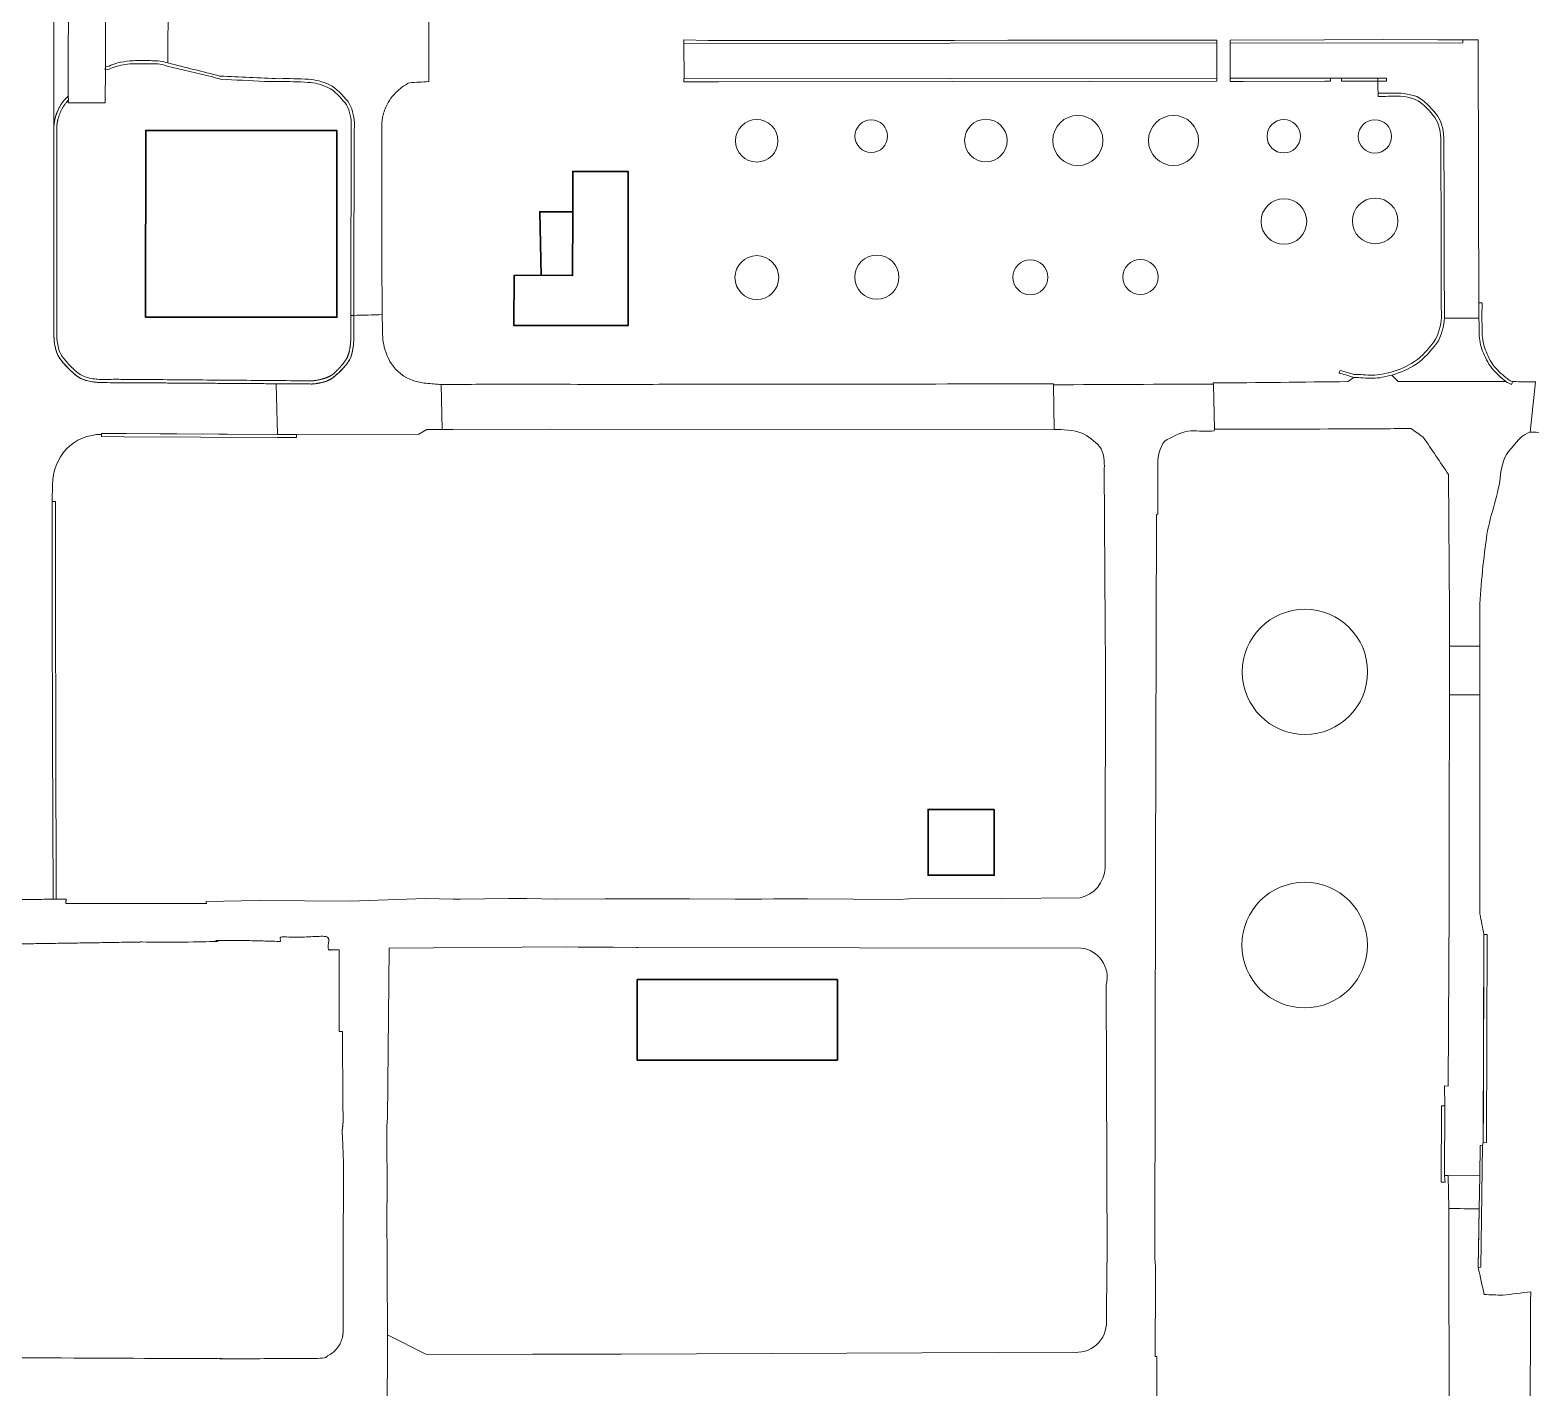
# Model space of a CAD drawing. Header units: millimetres. Extents: x 0 to 840, y 0 to 594.
# Drawn here: x 759.64 to 771.5, y 139.82 to 150.55 of the extents above; entities that cross this region are included whole.
import ezdxf

# ---------------------------------------------------------------- set-up
doc = ezdxf.new("R2010")
doc.units = ezdxf.units.MM
doc.layers.add('AC-0000-BESTAAND-co-06', color=1, linetype='Continuous')

msp = doc.modelspace()

# ---------------------------------------------------------------- linework, layer by layer
at = {"layer": 'AC-0000-BESTAAND-co-06', "linetype": 'Continuous', "lineweight": 13, "transparency": 33554687}
for p, q in [((760.734, 150.966), (760.731, 150.287)), ((769.127, 150.166), (769.127, 150.443)), ((761.597, 147.353), (761.588, 147.752)), ((762.892, 147.747), (762.9, 147.391)), ((767.731, 147.745), (767.737, 147.391)), ((768.994, 147.751), (769.002, 147.393)), ((760.207, 147.353), (760.207, 147.36)), ((760.207, 147.353), (760.207, 147.353)), ((759.818, 146.823), (759.82, 146.958)), ((759.818, 146.599), (759.818, 146.823)), ((759.818, 145.989), (759.818, 146.599)), ((759.82, 144.956), (759.818, 145.989)), ((770.86, 145.68), (771.099, 145.68)), ((770.859, 145.296), (771.099, 145.296)), ((759.825, 143.681), (759.82, 144.956)), ((770.851, 141.498), (770.854, 141.238)), ((771.099, 141.497), (771.095, 141.235))]:
    msp.add_line(p, q, dxfattribs=at)
at = {"layer": 'AC-0000-BESTAAND-co-06', "linetype": 'Continuous', "lineweight": 13, "transparency": 33554687, "flags": 128}
for points in [[(759.947, 151.005), (760.238, 151.006), (760.239, 150.716), (760.237, 150.255), (760.235, 149.972), (759.944, 149.971), (759.945, 149.994), (759.944, 150.026), (759.947, 151.005)], [(762.794, 150.138), (762.793, 150.668), (762.719, 150.668), (762.087, 150.67)], [(769.021, 150.468), (769.022, 150.445), (764.81, 150.441), (764.81, 150.469), (765.001, 150.464), (765.078, 150.464), (766.948, 150.465), (767.37, 150.466), (769.021, 150.468)], [(769.022, 150.166), (769.022, 150.445), (764.81, 150.441), (764.811, 150.161), (769.022, 150.166)], [(769.128, 150.468), (769.127, 150.443), (770.967, 150.447), (770.967, 150.47), (770.855, 150.47), (770.768, 150.47), (770.335, 150.472), (769.873, 150.469), (769.128, 150.468)], [(771.093, 148.271), (771.088, 150.47), (770.967, 150.47), (770.967, 150.447), (769.127, 150.443)], [(769.022, 150.142), (769.022, 150.166), (764.81, 150.161), (764.81, 150.138), (765.021, 150.137), (765.082, 150.137), (766.936, 150.14), (767.015, 150.139), (769.022, 150.142)], [(769.92, 150.167), (769.127, 150.166), (769.128, 150.141), (769.171, 150.141), (769.23, 150.141), (769.876, 150.143), (769.921, 150.143), (769.92, 150.167)], [(762.426, 148.299), (762.425, 148.325), (762.422, 148.723), (762.423, 148.755), (762.422, 148.949), (762.422, 149.788)], [(770.405, 147.822), (770.455, 147.77), (771.305, 147.771)], [(762.983, 147.392), (762.928, 147.391), (762.779, 147.391), (762.715, 147.354), (761.747, 147.353), (761.597, 147.353), (760.207, 147.36)], [(762.983, 147.392), (763.753, 147.393), (767.737, 147.391)], [(768.544, 146.721), (768.555, 146.723), (768.554, 147.154)], [(770.85, 142.205), (770.857, 143.617), (770.86, 145.942), (770.853, 147.036)], [(768.412, 138.387), (768.533, 138.388), (768.538, 139.16), (768.536, 139.243), (768.539, 139.461), (768.548, 139.463), (768.546, 140.068), (768.534, 140.068), (768.536, 140.671), (768.536, 140.781), (768.532, 140.843), (768.536, 143.886), (768.544, 146.721)], [(762.48, 143.294), (763.879, 143.304), (763.973, 143.302), (764.254, 143.302), (764.434, 143.301), (764.446, 143.301), (767.95, 143.295)], [(771.157, 143.402), (771.132, 143.402), (771.127, 141.757), (771.152, 141.759), (771.157, 143.402)], [(762.48, 143.294), (762.466, 141.953), (762.462, 141.885), (762.464, 141.306), (762.462, 141.25), (762.467, 140.24)], [(770.85, 142.205), (770.822, 142.208), (770.823, 142.049), (770.822, 141.499), (770.851, 141.498), (771.099, 141.497)], [(770.795, 141.446), (770.798, 142.05), (770.823, 142.049), (770.822, 141.499), (770.825, 141.445), (770.795, 141.446)], [(771.127, 141.757), (771.122, 141.738), (771.104, 141.735), (771.099, 141.497)], [(771.107, 140.775), (771.122, 141.738), (771.104, 141.735), (771.099, 141.497), (771.095, 141.235), (771.087, 140.772), (771.107, 140.775)], [(767.877, 140.104), (764.316, 140.088), (764.034, 140.087), (763.616, 140.086), (763.558, 140.085), (762.771, 140.087), (762.467, 140.24), (762.465, 139.549), (762.765, 139.703), (762.859, 139.704), (763.102, 139.707), (763.556, 139.71), (763.613, 139.711), (764.043, 139.71), (764.166, 139.707), (764.608, 139.715), (764.726, 139.715), (765.784, 139.718), (766.263, 139.719), (767.435, 139.721), (767.545, 139.722), (767.863, 139.72)]]:
    msp.add_lwpolyline(points, dxfattribs=at)
for points in [[(770.362, 150.167), (770.006, 150.166), (770.006, 150.142), (770.362, 150.142)], [(761.747, 147.329), (761.597, 147.329), (760.387, 147.334), (760.207, 147.336), (760.207, 147.353), (760.207, 147.36), (760.403, 147.359), (761.597, 147.353), (761.747, 147.353)], [(759.842, 145.98), (759.842, 146.823), (759.838, 146.823), (759.818, 146.823), (759.818, 146.599), (759.818, 145.989), (759.82, 144.956), (759.825, 143.681), (759.849, 143.681), (759.845, 144.953)]]:
    msp.add_lwpolyline(points, close=True, dxfattribs=at)
at = {"layer": 'AC-0000-BESTAAND-co-06', "linetype": 'Continuous', "lineweight": 30, "transparency": 33554687, "flags": 128}
for points in [[(760.555, 148.28), (760.556, 149.754), (762.067, 149.753), (762.067, 148.278), (760.555, 148.28)], [(763.468, 148.61), (763.93, 148.608), (763.931, 149.11), (763.931, 149.43), (764.369, 149.43), (764.369, 148.213), (763.466, 148.213), (763.468, 148.61)], [(763.93, 148.608), (763.931, 149.11), (763.67, 149.112), (763.681, 148.609)], [(766.023, 143.046), (766.023, 142.41), (764.885, 142.411), (764.821, 142.411), (764.44, 142.411), (764.441, 143.046), (766.023, 143.046)]]:
    msp.add_lwpolyline(points, dxfattribs=at)
at = {"layer": 'AC-0000-BESTAAND-co-06', "linetype": 'Continuous', "lineweight": 13, "transparency": 33554687, "flags": 128}
for points in [[(759.925, 143.647), (761.035, 143.648), (761.034, 143.662), (761.454, 143.67), (762.173, 143.666), (762.766, 143.686), (762.985, 143.681), (763.043, 143.682), (763.423, 143.687), (763.566, 143.687), (763.805, 143.682), (764.188, 143.684), (764.536, 143.683), (764.592, 143.683), (764.855, 143.683), (765.214, 143.682), (765.424, 143.682), (765.52, 143.684), (765.787, 143.684), (766.509, 143.68), (766.585, 143.684), (767.323, 143.686), (767.942, 143.692), (767.942, 143.692, 0.332838), (768.139, 143.928), (768.139, 143.928), (768.141, 145.528), (768.14, 145.843), (768.132, 147.086)], [(767.877, 140.104, 0.473714), (768.149, 140.348), (768.149, 140.348), (768.153, 140.781), (768.153, 140.781), (768.154, 140.841), (768.148, 143.009)]]:
    msp.add_lwpolyline(points, format="xyb", dxfattribs=at)
at = {"layer": 'AC-0000-BESTAAND-co-06', "linetype": 'Continuous', "lineweight": 30, "transparency": 33554687, "flags": 128}
msp.add_lwpolyline([(767.262, 144.391), (766.739, 144.391), (766.739, 143.871), (767.262, 143.871)], close=True, dxfattribs=at)
at = {"layer": 'AC-0000-BESTAAND-co-06', "linetype": 'Continuous', "lineweight": 13, "transparency": 33554687}
for centre, radius in [((765.385, 149.672), 0.168), ((766.29, 149.709), 0.129), ((767.196, 149.674), 0.168), ((767.923, 149.675), 0.198), ((768.679, 149.675), 0.198), ((769.55, 149.708), 0.132), ((770.271, 149.707), 0.132), ((769.552, 149.035), 0.18), ((770.273, 149.039), 0.18), ((765.386, 148.592), 0.173), ((766.334, 148.595), 0.174), ((767.548, 148.594), 0.138), ((768.418, 148.596), 0.139), ((769.718, 145.477), 0.495), ((769.716, 143.319), 0.496)]:
    msp.add_circle(centre, radius, dxfattribs=at)
at = {"layer": 'AC-0000-BESTAAND-co-06', "linetype": 'Continuous', "lineweight": 13, "transparency": 33554687, "extrusion": (0, 0, -1)}
for centre, radius, start, end in [((-760.205, 146.965), 0.388, 44.4611, 90.2268), ((-767.922, 143.064), 0.233, 96.9997, 193.6428)]:
    msp.add_arc(centre, radius, start, end, dxfattribs=at)
msp.add_ellipse((760.243, 146.954), major_axis=(0.424, 0), ratio=0.99758, start_param=3.151076, end_param=3.872257, dxfattribs=at)
at = {"layer": 'AC-0000-BESTAAND-co-06', "linetype": 'Continuous', "lineweight": 13, "transparency": 33554687}
for points, knots in [([(759.459, 165.759), (759.585, 165.759), (759.71, 165.76), (759.836, 165.76), (759.835, 164.871), (759.835, 163.981), (759.834, 163.091), (759.863, 163.091), (759.893, 163.091), (759.922, 163.091), (759.922, 162.777), (759.922, 162.463), (759.922, 162.149), (759.893, 162.149), (759.864, 162.149), (759.835, 162.149), (759.835, 160.803), (759.835, 159.458), (759.834, 158.112), (759.823, 158.112), (759.811, 158.112), (759.8, 158.112), (759.802, 157.788), (759.804, 157.463), (759.806, 157.139), (759.816, 157.139), (759.825, 157.139), (759.834, 157.139), (759.834, 155.938), (759.833, 154.736), (759.833, 153.535), (759.832, 152.744), (759.831, 151.953), (759.83, 151.162), (759.83, 150.706), (759.83, 150.249), (759.831, 149.792), (759.831, 149.238), (759.831, 148.684), (759.831, 148.13), (759.831, 148.086), (759.843, 148.002), (759.875, 147.956), (759.913, 147.903), (759.97, 147.845), (760.023, 147.807), (760.071, 147.773), (760.161, 147.762), (760.208, 147.762), (760.762, 147.759), (761.315, 147.755), (761.869, 147.751), (761.911, 147.753), (761.992, 147.766), (762.035, 147.8), (762.078, 147.834), (762.125, 147.881), (762.157, 147.925), (762.188, 147.969), (762.199, 148.049), (762.2, 148.091), (762.2, 148.159), (762.2, 148.226), (762.2, 148.293), (762.275, 148.295), (762.351, 148.297), (762.426, 148.299), (762.426, 148.24), (762.427, 148.179), (762.429, 148.12), (762.43, 148.094), (762.436, 148.068), (762.442, 148.043), (762.458, 147.979), (762.482, 147.921), (762.531, 147.869), (762.585, 147.812), (762.648, 147.777), (762.719, 147.765), (762.736, 147.761), (762.753, 147.759), (762.771, 147.757), (762.811, 147.753), (762.852, 147.749), (762.892, 147.747), (763.075, 147.748), (763.257, 147.749), (763.44, 147.75), (763.753, 147.749), (764.066, 147.748), (764.38, 147.747), (764.504, 147.748), (764.628, 147.749), (764.752, 147.749), (765.745, 147.75), (766.738, 147.751), (767.731, 147.752), (767.731, 147.75), (767.731, 147.748), (767.731, 147.745), (768.152, 147.747), (768.573, 147.749), (768.994, 147.751), (768.994, 147.754), (768.993, 147.756), (768.993, 147.759), (769.348, 147.762), (769.703, 147.766), (770.058, 147.77), (770.073, 147.781), (770.088, 147.792), (770.103, 147.803), (770.153, 147.804), (770.204, 147.795), (770.253, 147.796), (770.304, 147.797), (770.354, 147.808), (770.405, 147.822), (770.474, 147.841), (770.536, 147.869), (770.598, 147.909), (770.664, 147.952), (770.712, 148.015), (770.758, 148.072), (770.799, 148.123), (770.816, 148.219), (770.82, 148.271), (770.911, 148.271), (771.002, 148.271), (771.093, 148.271), (771.094, 148.23), (771.094, 148.189), (771.095, 148.147), (771.096, 148.106), (771.105, 148.052), (771.122, 148.011), (771.14, 147.965), (771.162, 147.918), (771.195, 147.876), (771.227, 147.834), (771.267, 147.804), (771.305, 147.771), (771.318, 147.76), (771.338, 147.752), (771.351, 147.748), (771.355, 147.755), (771.358, 147.763), (771.362, 147.77), (771.421, 147.769), (771.48, 147.769), (771.539, 147.768), (771.526, 147.636), (771.513, 147.503), (771.499, 147.371)], [0, 0, 0, 0, 0.006993, 0.006993, 0.006993, 0.013986, 0.013986, 0.013986, 0.020979, 0.020979, 0.020979, 0.027972, 0.027972, 0.027972, 0.034965, 0.034965, 0.034965, 0.041958, 0.041958, 0.041958, 0.048951, 0.048951, 0.048951, 0.055944, 0.055944, 0.055944, 0.062937, 0.062937, 0.062937, 0.06993, 0.06993, 0.06993, 0.076923, 0.076923, 0.076923, 0.083916, 0.083916, 0.083916, 0.090909, 0.090909, 0.090909, 0.119123, 0.119123, 0.119123, 0.151966, 0.151966, 0.151966, 0.181818, 0.181818, 0.181818, 0.272727, 0.272727, 0.272727, 0.302991, 0.302991, 0.302991, 0.33362, 0.33362, 0.33362, 0.363636, 0.363636, 0.363636, 0.409091, 0.409091, 0.409091, 0.454545, 0.454545, 0.454545, 0.473865, 0.473865, 0.473865, 0.482377, 0.482377, 0.482377, 0.503424, 0.503424, 0.503424, 0.526616, 0.526616, 0.526616, 0.532331, 0.532331, 0.532331, 0.545455, 0.545455, 0.545455, 0.555556, 0.555556, 0.555556, 0.565657, 0.565657, 0.565657, 0.575758, 0.575758, 0.575758, 0.585859, 0.585859, 0.585859, 0.59596, 0.59596, 0.59596, 0.606061, 0.606061, 0.606061, 0.616162, 0.616162, 0.616162, 0.626263, 0.626263, 0.626263, 0.636364, 0.636364, 0.636364, 0.650694, 0.650694, 0.650694, 0.665364, 0.665364, 0.665364, 0.685551, 0.685551, 0.685551, 0.707358, 0.707358, 0.707358, 0.727273, 0.727273, 0.727273, 0.772727, 0.772727, 0.772727, 0.818182, 0.818182, 0.818182, 0.843682, 0.843682, 0.843682, 0.871873, 0.871873, 0.871873, 0.899741, 0.899741, 0.899741, 0.909091, 0.909091, 0.909091, 0.939394, 0.939394, 0.939394, 0.969697, 0.969697, 0.969697, 1, 1, 1, 1]), ([(760.731, 150.287), (760.868, 150.253), (761.005, 150.218), (761.143, 150.184), (761.299, 150.177), (761.455, 150.17), (761.612, 150.163), (761.686, 150.165), (761.767, 150.162), (761.842, 150.158), (761.897, 150.155), (761.954, 150.14), (762.008, 150.115), (762.07, 150.086), (762.112, 150.031), (762.153, 149.984), (762.188, 149.943), (762.202, 149.861), (762.205, 149.82), (762.203, 149.311), (762.201, 148.802), (762.2, 148.293), (762.192, 148.293), (762.184, 148.293), (762.176, 148.293), (762.178, 148.782), (762.179, 149.27), (762.18, 149.758), (762.18, 149.778), (762.181, 149.799), (762.181, 149.819), (762.178, 149.857), (762.165, 149.933), (762.132, 149.971), (762.094, 150.015), (762.054, 150.066), (761.996, 150.093), (761.945, 150.117), (761.891, 150.132), (761.838, 150.134), (761.764, 150.138), (761.684, 150.141), (761.61, 150.14), (761.572, 150.14), (761.534, 150.141), (761.496, 150.141), (761.38, 150.147), (761.264, 150.153), (761.148, 150.159), (761.127, 150.165), (761.106, 150.171), (761.085, 150.177), (760.965, 150.206), (760.845, 150.235), (760.726, 150.263), (760.706, 150.266), (760.687, 150.277), (760.667, 150.278), (760.648, 150.28), (760.629, 150.281), (760.609, 150.281), (760.579, 150.281), (760.548, 150.281), (760.517, 150.281), (760.497, 150.281), (760.477, 150.281), (760.458, 150.281), (760.448, 150.281), (760.439, 150.28), (760.43, 150.279), (760.407, 150.277), (760.385, 150.273), (760.363, 150.269), (760.319, 150.262), (760.277, 150.239), (760.236, 150.231), (760.236, 150.239), (760.237, 150.247), (760.237, 150.255), (760.275, 150.262), (760.316, 150.287), (760.358, 150.293), (760.39, 150.298), (760.423, 150.304), (760.456, 150.305), (760.507, 150.306), (760.559, 150.306), (760.61, 150.305), (760.63, 150.305), (760.65, 150.304), (760.67, 150.302), (760.691, 150.301), (760.712, 150.289), (760.731, 150.287)], [0, 0, 0, 0, 0.045455, 0.045455, 0.045455, 0.090909, 0.090909, 0.090909, 0.118096, 0.118096, 0.118096, 0.138451, 0.138451, 0.138451, 0.161465, 0.161465, 0.161465, 0.181818, 0.181818, 0.181818, 0.272727, 0.272727, 0.272727, 0.363636, 0.363636, 0.363636, 0.409091, 0.409091, 0.409091, 0.454545, 0.454545, 0.454545, 0.474312, 0.474312, 0.474312, 0.496891, 0.496891, 0.496891, 0.517143, 0.517143, 0.517143, 0.545455, 0.545455, 0.545455, 0.636364, 0.636364, 0.636364, 0.666667, 0.666667, 0.666667, 0.69697, 0.69697, 0.69697, 0.727273, 0.727273, 0.727273, 0.738387, 0.738387, 0.738387, 0.748833, 0.748833, 0.748833, 0.765786, 0.765786, 0.765786, 0.776567, 0.776567, 0.776567, 0.7817, 0.7817, 0.7817, 0.794059, 0.794059, 0.794059, 0.818182, 0.818182, 0.818182, 0.909091, 0.909091, 0.909091, 0.932004, 0.932004, 0.932004, 0.949931, 0.949931, 0.949931, 0.977706, 0.977706, 0.977706, 0.988577, 0.988577, 0.988577, 1, 1, 1, 1]), ([(760.237, 150.255), (760.275, 150.262), (760.316, 150.287), (760.358, 150.293), (760.39, 150.298), (760.423, 150.304), (760.456, 150.305), (760.507, 150.306), (760.559, 150.306), (760.61, 150.305), (760.63, 150.305), (760.65, 150.304), (760.67, 150.302), (760.691, 150.301), (760.712, 150.289), (760.731, 150.287), (760.868, 150.253), (761.005, 150.218), (761.143, 150.184), (761.299, 150.177), (761.455, 150.17), (761.612, 150.163)], [0, 0, 0, 0, 0.126024, 0.126024, 0.126024, 0.224622, 0.224622, 0.224622, 0.377384, 0.377384, 0.377384, 0.437175, 0.437175, 0.437175, 0.5, 0.5, 0.5, 0.75, 0.75, 0.75, 1, 1, 1, 1]), ([(762.2, 148.293), (762.201, 148.802), (762.203, 149.311), (762.205, 149.82), (762.202, 149.861), (762.188, 149.943), (762.153, 149.984), (762.112, 150.031), (762.07, 150.086), (762.008, 150.115), (761.954, 150.14), (761.897, 150.155), (761.842, 150.158), (761.767, 150.162), (761.686, 150.165), (761.612, 150.163)], [0, 0, 0, 0, 0.5, 0.5, 0.5, 0.611941, 0.611941, 0.611941, 0.738521, 0.738521, 0.738521, 0.85047, 0.85047, 0.85047, 1, 1, 1, 1]), ([(762.422, 149.788), (762.423, 149.817), (762.426, 149.849), (762.433, 149.878), (762.437, 149.894), (762.442, 149.909), (762.449, 149.925), (762.458, 149.948), (762.468, 149.97), (762.482, 149.991), (762.497, 150.014), (762.515, 150.034), (762.534, 150.054), (762.549, 150.069), (762.565, 150.081), (762.581, 150.095), (762.598, 150.11), (762.623, 150.122), (762.641, 150.131), (762.691, 150.134), (762.742, 150.137), (762.793, 150.14)], [0, 0, 0, 0, 0.106296, 0.106296, 0.106296, 0.163401, 0.163401, 0.163401, 0.250144, 0.250144, 0.250144, 0.345435, 0.345435, 0.345435, 0.418299, 0.418299, 0.418299, 0.5, 0.5, 0.5, 1, 1, 1, 1]), ([(770.82, 148.271), (770.819, 148.731), (770.818, 149.191), (770.816, 149.652), (770.818, 149.703), (770.809, 149.797), (770.777, 149.85), (770.746, 149.902), (770.692, 149.957), (770.643, 149.997), (770.597, 150.035), (770.504, 150.047), (770.459, 150.049), (770.404, 150.048), (770.35, 150.048), (770.296, 150.048), (770.295, 150.087), (770.294, 150.127), (770.293, 150.167), (770.197, 150.166), (770.102, 150.166), (770.006, 150.166), (769.977, 150.166), (769.949, 150.167), (769.92, 150.167), (769.656, 150.167), (769.391, 150.166), (769.127, 150.166)], [0, 0, 0, 0, 0.333333, 0.333333, 0.333333, 0.446976, 0.446976, 0.446976, 0.558733, 0.558733, 0.558733, 0.666667, 0.666667, 0.666667, 0.733333, 0.733333, 0.733333, 0.8, 0.8, 0.8, 0.866667, 0.866667, 0.866667, 0.933333, 0.933333, 0.933333, 1, 1, 1, 1]), ([(769.988, 147.838), (769.988, 147.838), (770.026, 147.827), (770.065, 147.815), (770.103, 147.803), (770.153, 147.804), (770.204, 147.795), (770.253, 147.796), (770.304, 147.797), (770.354, 147.808), (770.405, 147.822), (770.474, 147.841), (770.536, 147.869), (770.598, 147.909), (770.664, 147.952), (770.712, 148.015), (770.758, 148.072), (770.799, 148.123), (770.816, 148.219), (770.82, 148.271), (770.819, 148.731), (770.818, 149.191), (770.816, 149.652), (770.818, 149.703), (770.809, 149.797), (770.777, 149.85), (770.746, 149.902), (770.692, 149.957), (770.643, 149.997), (770.597, 150.035), (770.504, 150.047), (770.459, 150.049), (770.404, 150.048), (770.35, 150.048), (770.296, 150.048), (770.296, 150.039), (770.296, 150.031), (770.296, 150.022), (770.349, 150.023), (770.402, 150.024), (770.455, 150.025), (770.498, 150.024), (770.586, 150.012), (770.63, 149.975), (770.675, 149.939), (770.726, 149.887), (770.755, 149.839), (770.785, 149.788), (770.794, 149.699), (770.792, 149.649), (770.793, 149.342), (770.794, 149.035), (770.795, 148.728), (770.795, 148.702), (770.794, 148.675), (770.794, 148.648), (770.794, 148.57), (770.794, 148.491), (770.794, 148.413), (770.795, 148.383), (770.795, 148.353), (770.796, 148.323), (770.796, 148.307), (770.796, 148.291), (770.796, 148.274), (770.792, 148.225), (770.776, 148.134), (770.737, 148.084), (770.693, 148.03), (770.648, 147.97), (770.584, 147.929), (770.524, 147.891), (770.464, 147.863), (770.398, 147.845), (770.349, 147.832), (770.3, 147.821), (770.252, 147.82), (770.203, 147.82), (770.153, 147.828), (770.104, 147.827), (770.068, 147.837), (770.031, 147.848), (769.995, 147.858), (769.992, 147.852), (769.99, 147.845), (769.988, 147.838)], [0, 0, 0, 0, 0.038462, 0.076923, 0.076923, 0.076923, 0.089049, 0.089049, 0.089049, 0.101462, 0.101462, 0.101462, 0.118543, 0.118543, 0.118543, 0.136995, 0.136995, 0.136995, 0.153846, 0.153846, 0.153846, 0.230769, 0.230769, 0.230769, 0.256994, 0.256994, 0.256994, 0.282785, 0.282785, 0.282785, 0.307692, 0.307692, 0.307692, 0.384615, 0.384615, 0.384615, 0.461538, 0.461538, 0.461538, 0.538462, 0.538462, 0.538462, 0.56342, 0.56342, 0.56342, 0.58886, 0.58886, 0.58886, 0.615385, 0.615385, 0.615385, 0.692308, 0.692308, 0.692308, 0.711538, 0.711538, 0.711538, 0.730769, 0.730769, 0.730769, 0.75, 0.75, 0.75, 0.769231, 0.769231, 0.769231, 0.785938, 0.785938, 0.785938, 0.804244, 0.804244, 0.804244, 0.821353, 0.821353, 0.821353, 0.833773, 0.833773, 0.833773, 0.846154, 0.846154, 0.846154, 0.923077, 0.923077, 0.923077, 1, 1, 1, 1]), ([(771.362, 147.77), (771.362, 147.77), (771.35, 147.774), (771.331, 147.781), (771.319, 147.791), (771.283, 147.822), (771.245, 147.851), (771.214, 147.89), (771.183, 147.931), (771.162, 147.976), (771.145, 148.019), (771.128, 148.059), (771.12, 148.111), (771.119, 148.15), (771.118, 148.19), (771.117, 148.231), (771.117, 148.271), (771.117, 148.311), (771.117, 148.351), (771.118, 148.391), (771.109, 148.391), (771.101, 148.391), (771.092, 148.391), (771.093, 148.351), (771.093, 148.311), (771.093, 148.271), (771.094, 148.23), (771.094, 148.189), (771.095, 148.147), (771.096, 148.106), (771.105, 148.052), (771.122, 148.011), (771.14, 147.965), (771.162, 147.918), (771.195, 147.876), (771.227, 147.834), (771.267, 147.804), (771.305, 147.771), (771.318, 147.76), (771.338, 147.752), (771.351, 147.748), (771.355, 147.755), (771.358, 147.763), (771.362, 147.77)], [0, 0, 0, 0, 0.010106, 0.020213, 0.020213, 0.020213, 0.081515, 0.081515, 0.081515, 0.1435, 0.1435, 0.1435, 0.2, 0.2, 0.2, 0.266667, 0.266667, 0.266667, 0.333333, 0.333333, 0.333333, 0.4, 0.4, 0.4, 0.5, 0.5, 0.5, 0.6, 0.6, 0.6, 0.656099, 0.656099, 0.656099, 0.71812, 0.71812, 0.71812, 0.779429, 0.779429, 0.779429, 0.8, 0.8, 0.8, 1, 1, 1, 1]), ([(767.737, 147.391), (767.797, 147.393), (767.893, 147.386), (767.955, 147.363), (768.004, 147.344), (768.058, 147.296), (768.094, 147.257), (768.13, 147.217), (768.134, 147.125), (768.132, 147.086)], [0, 0, 0, 0, 0.385684, 0.385684, 0.385684, 0.693125, 0.693125, 0.693125, 1, 1, 1, 1]), ([(768.554, 147.154), (768.56, 147.182), (768.576, 147.287), (768.629, 147.312), (768.689, 147.341), (768.752, 147.38), (768.815, 147.38), (768.874, 147.38), (768.943, 147.379), (769.001, 147.38), (769.001, 147.384), (769.002, 147.388), (769.002, 147.393), (769.344, 147.394), (769.686, 147.395), (770.029, 147.396), (770.204, 147.397), (770.38, 147.398), (770.556, 147.399), (770.588, 147.376), (770.621, 147.354), (770.653, 147.331), (770.72, 147.232), (770.786, 147.134), (770.853, 147.036)], [0, 0, 0, 0, 0.156588, 0.156588, 0.156588, 0.333845, 0.333845, 0.333845, 0.5, 0.5, 0.5, 0.6, 0.6, 0.6, 0.7, 0.7, 0.7, 0.8, 0.8, 0.8, 0.9, 0.9, 0.9, 1, 1, 1, 1]), ([(771.261, 147.011), (771.265, 147.062), (771.282, 147.164), (771.327, 147.217), (771.374, 147.274), (771.438, 147.361), (771.499, 147.371), (771.524, 147.375), (771.569, 147.365), (771.593, 147.366)], [0, 0, 0, 0, 0.399511, 0.399511, 0.399511, 0.826366, 0.826366, 0.826366, 1, 1, 1, 1]), ([(771.261, 147.011), (771.242, 146.855), (771.173, 146.694), (771.152, 146.533), (771.127, 146.338), (771.102, 146.135), (771.099, 145.943), (771.099, 145.15), (771.1, 144.358), (771.1, 143.565), (771.111, 143.511), (771.122, 143.456), (771.132, 143.402), (771.131, 142.854), (771.129, 142.306), (771.127, 141.757)], [0, 0, 0, 0, 0.226387, 0.226387, 0.226387, 0.5, 0.5, 0.5, 0.666667, 0.666667, 0.666667, 0.833333, 0.833333, 0.833333, 1, 1, 1, 1]), ([(769.061, 137.727), (769.061, 137.727), (769.789, 137.744), (770.518, 137.761), (771.246, 137.779), (771.258, 137.779), (771.271, 137.779), (771.283, 137.78), (771.301, 137.777), (771.319, 137.774), (771.336, 137.771), (771.376, 137.77), (771.416, 137.769), (771.456, 137.767), (771.457, 137.865), (771.458, 137.962), (771.458, 138.06), (771.42, 138.075), (771.331, 138.104), (771.292, 138.154), (771.239, 138.223), (771.18, 138.287), (771.146, 138.372), (771.127, 138.418), (771.117, 138.465), (771.116, 138.512), (771.115, 138.553), (771.117, 138.597), (771.132, 138.637), (771.147, 138.68), (771.164, 138.718), (771.182, 138.758), (771.262, 138.945), (771.372, 139.126), (771.45, 139.302), (771.457, 139.298), (771.465, 139.293), (771.472, 139.289), (771.48, 139.307), (771.488, 139.324), (771.496, 139.342), (771.498, 139.755), (771.5, 140.167), (771.502, 140.58), (771.429, 140.571), (771.355, 140.562), (771.282, 140.553), (771.233, 140.555), (771.184, 140.556), (771.135, 140.558), (771.119, 140.629), (771.103, 140.7), (771.087, 140.772), (771.09, 140.926), (771.092, 141.081), (771.095, 141.235), (771.015, 141.236), (770.934, 141.237), (770.854, 141.238), (770.855, 140.846), (770.856, 140.454), (770.857, 140.062), (770.859, 139.659), (770.861, 139.256), (770.863, 138.853), (770.842, 138.752), (770.8, 138.592), (770.722, 138.492), (770.672, 138.427), (770.621, 138.361), (770.562, 138.3), (770.499, 138.234), (770.428, 138.178), (770.359, 138.125), (770.241, 138.034), (770.039, 138), (769.92, 137.989), (769.699, 137.987), (769.478, 137.986), (769.257, 137.984), (769.19, 137.984), (769.123, 137.984), (769.056, 137.985), (769.058, 137.899), (769.059, 137.813), (769.061, 137.727)], [0, 0, 0, 0, 0.02, 0.04, 0.04, 0.04, 0.08, 0.08, 0.08, 0.12, 0.12, 0.12, 0.16, 0.16, 0.16, 0.2, 0.2, 0.2, 0.226155, 0.226155, 0.226155, 0.262108, 0.262108, 0.262108, 0.281713, 0.281713, 0.281713, 0.299038, 0.299038, 0.299038, 0.316927, 0.316927, 0.316927, 0.4, 0.4, 0.4, 0.42, 0.42, 0.42, 0.44, 0.44, 0.44, 0.46, 0.46, 0.46, 0.48, 0.48, 0.48, 0.5, 0.5, 0.5, 0.52, 0.52, 0.52, 0.54, 0.54, 0.54, 0.56, 0.56, 0.56, 0.58, 0.58, 0.58, 0.6, 0.6, 0.6, 0.656776, 0.656776, 0.656776, 0.693437, 0.693437, 0.693437, 0.732616, 0.732616, 0.732616, 0.8, 0.8, 0.8, 0.866667, 0.866667, 0.866667, 0.933333, 0.933333, 0.933333, 1, 1, 1, 1])]:
    msp.add_open_spline(points, degree=3, knots=knots, dxfattribs=at)
for points, weights, degree, knots in [([(761.874, 147.776), (761.366, 147.78), (760.857, 147.784), (760.349, 147.788), (760.302, 147.788), (760.255, 147.788), (760.208, 147.787), (760.164, 147.787), (760.078, 147.797), (760.033, 147.83), (759.984, 147.866), (759.93, 147.921), (759.894, 147.972), (759.864, 148.014), (759.854, 148.09), (759.853, 148.131), (759.853, 148.685), (759.854, 149.239), (759.854, 149.793), (759.862, 149.869), (759.893, 149.938), (759.945, 149.994), (759.945, 150.005), (759.944, 150.015), (759.944, 150.026), (759.877, 149.964), (759.838, 149.883), (759.831, 149.792), (759.831, 149.238), (759.831, 148.684), (759.831, 148.13), (759.831, 148.086), (759.843, 148.002), (759.875, 147.956), (759.913, 147.903), (759.97, 147.845), (760.023, 147.807), (760.071, 147.773), (760.161, 147.762), (760.208, 147.762), (760.762, 147.759), (761.315, 147.755), (761.869, 147.751), (761.911, 147.753), (761.992, 147.766), (762.035, 147.8), (762.078, 147.834), (762.125, 147.881), (762.157, 147.925), (762.188, 147.969), (762.199, 148.049), (762.2, 148.091), (762.2, 148.159), (762.2, 148.226), (762.2, 148.293), (762.192, 148.293), (762.184, 148.293), (762.176, 148.293), (762.176, 148.226), (762.176, 148.159), (762.176, 148.092), (762.175, 148.054), (762.166, 147.988), (762.142, 147.949), (762.118, 147.91), (762.081, 147.869), (762.046, 147.837), (762.003, 147.797), (761.916, 147.78), (761.874, 147.776)], [1, 1, 1, 1, 1, 1, 1, 1, 1, 1, 1, 1, 1, 1, 1, 1, 1, 1, 1, 0.963794893875, 0.963794893875, 1, 1, 1, 1, 0.954264146617, 0.954264146617, 1, 1, 1, 1, 1, 1, 1, 1, 1, 1, 1, 1, 1, 1, 1, 1, 1, 1, 1, 1, 1, 1, 1, 1, 1, 1, 1, 1, 1, 1, 1, 1, 1, 1, 1, 1, 1, 1, 1, 1, 1, 1, 1], 3, [0, 0, 0, 0, 0.035714, 0.035714, 0.035714, 0.071429, 0.071429, 0.071429, 0.095081, 0.095081, 0.095081, 0.121265, 0.121265, 0.121265, 0.142857, 0.142857, 0.142857, 0.214286, 0.214286, 0.214286, 0.285714, 0.285714, 0.285714, 0.357143, 0.357143, 0.357143, 0.428571, 0.428571, 0.428571, 0.5, 0.5, 0.5, 0.522168, 0.522168, 0.522168, 0.547973, 0.547973, 0.547973, 0.571429, 0.571429, 0.571429, 0.642857, 0.642857, 0.642857, 0.666636, 0.666636, 0.666636, 0.690702, 0.690702, 0.690702, 0.714286, 0.714286, 0.714286, 0.785714, 0.785714, 0.785714, 0.857143, 0.857143, 0.857143, 0.928571, 0.928571, 0.928571, 0.950447, 0.950447, 0.950447, 0.97266, 0.97266, 0.97266, 1, 1, 1, 1]), ([(749.82, 147.912), (749.819, 147.26), (749.819, 146.608), (749.818, 145.956), (749.814, 145.593), (749.831, 145.211), (749.871, 144.848), (749.917, 144.442), (750, 144.034), (750.108, 143.632), (750.196, 143.305), (750.304, 142.989), (750.428, 142.674), (750.607, 142.224), (750.807, 141.792), (751.05, 141.371), (751.25, 141.023), (751.48, 140.703), (751.733, 140.391), (752.036, 140.019), (752.348, 139.664), (752.702, 139.34), (752.956, 139.107), (753.231, 138.903), (753.497, 138.687), (753.696, 138.525), (753.932, 138.379), (754.131, 138.249), (754.577, 137.978), (755.023, 137.706), (755.469, 137.435), (755.622, 137.342), (755.775, 137.249), (755.927, 137.157), (756.33, 136.908), (756.751, 136.692), (757.187, 136.51), (757.324, 136.453), (757.46, 136.395), (757.597, 136.338), (758.047, 136.147), (758.498, 135.955), (758.948, 135.764), (759.06, 135.717), (759.172, 135.67), (759.283, 135.623), (759.474, 135.544), (759.681, 135.455), (759.872, 135.355), (760.019, 135.277), (760.167, 135.199), (760.315, 135.12), (760.503, 135.02), (760.688, 134.897), (760.868, 134.797), (761.816, 134.219), (762.764, 133.642), (763.712, 133.064), (765.949, 131.703), (768.186, 130.341), (770.423, 128.98), (770.994, 128.631), (771.565, 128.282), (772.136, 127.933), (772.297, 127.834), (772.457, 127.734), (772.618, 127.635), (772.694, 127.585), (772.776, 127.532), (772.852, 127.477), (772.911, 127.434), (772.97, 127.391), (773.029, 127.348), (773.126, 127.277), (773.221, 127.199), (773.313, 127.128), (773.499, 126.976), (773.685, 126.823), (773.87, 126.671), (774.233, 126.364), (774.621, 126.088), (775.029, 125.846), (771.204, 128.173), (767.379, 130.501), (763.553, 132.829), (761.994, 133.78), (760.435, 134.731), (758.875, 135.682), (758.875, 135.682), (758.875, 135.682), (758.875, 135.682), (758.467, 135.934), (758.04, 136.154), (757.597, 136.338)], [1, 1, 1, 1, 1, 1, 1, 1, 1, 1, 1, 1, 1, 1, 1, 1, 1, 1, 1, 1, 1, 1, 1, 1, 1, 1, 1, 1, 1, 1, 1, 1, 1, 1, 0.997926557292, 0.997926557292, 1, 1, 1, 1, 1, 1, 1, 1, 1, 1, 1, 1, 1, 1, 1, 1, 1, 1, 1, 1, 1, 1, 1, 1, 1, 1, 1, 1, 1, 1, 1, 1, 1, 1, 1, 1, 1, 1, 1, 1, 1, 1, 1, 0.997724149973, 0.997724149973, 1, 1, 1, 1, 1, 1, 1, 1, 1, 1, 0.997884334907, 0.997884334907, 1], 3, [0, 0, 0, 0, 0.076923, 0.076923, 0.076923, 0.086177, 0.086177, 0.086177, 0.096501, 0.096501, 0.096501, 0.104925, 0.104925, 0.104925, 0.11696, 0.11696, 0.11696, 0.126919, 0.126919, 0.126919, 0.13884, 0.13884, 0.13884, 0.147417, 0.147417, 0.147417, 0.153846, 0.153846, 0.153846, 0.192308, 0.192308, 0.192308, 0.230769, 0.230769, 0.230769, 0.307692, 0.307692, 0.307692, 0.333333, 0.333333, 0.333333, 0.358974, 0.358974, 0.358974, 0.384615, 0.384615, 0.384615, 0.412412, 0.412412, 0.412412, 0.433969, 0.433969, 0.433969, 0.461538, 0.461538, 0.461538, 0.480769, 0.480769, 0.480769, 0.5, 0.5, 0.5, 0.519231, 0.519231, 0.519231, 0.538462, 0.538462, 0.538462, 0.563633, 0.563633, 0.563633, 0.583303, 0.583303, 0.583303, 0.615385, 0.615385, 0.615385, 0.692308, 0.692308, 0.692308, 0.769231, 0.769231, 0.769231, 0.807692, 0.807692, 0.807692, 0.846154, 0.846154, 0.846154, 0.923077, 0.923077, 0.923077, 1, 1, 1, 1]), ([(749.911, 147.912), (749.91, 147.26), (749.909, 146.608), (749.908, 145.956), (749.905, 145.595), (749.922, 145.215), (749.963, 144.854), (750.008, 144.453), (750.09, 144.049), (750.196, 143.652), (750.283, 143.329), (750.39, 143.017), (750.513, 142.706), (750.69, 142.26), (750.888, 141.832), (751.128, 141.416), (751.327, 141.072), (751.554, 140.755), (751.804, 140.447), (752.104, 140.079), (752.412, 139.727), (752.762, 139.407), (753.015, 139.176), (753.288, 138.973), (753.552, 138.759), (753.749, 138.599), (753.982, 138.455), (754.178, 138.327), (754.613, 138.062), (755.047, 137.798), (755.481, 137.533), (755.646, 137.434), (755.81, 137.335), (755.974, 137.235), (756.372, 136.988), (756.789, 136.774), (757.223, 136.595), (757.36, 136.537), (757.497, 136.478), (757.634, 136.42), (758.08, 136.231), (758.525, 136.042), (758.971, 135.853), (759.088, 135.804), (759.205, 135.755), (759.322, 135.706), (759.513, 135.627), (759.722, 135.537), (759.913, 135.436), (760.061, 135.358), (760.21, 135.279), (760.358, 135.2), (760.548, 135.099), (760.734, 134.975), (760.916, 134.874), (761.864, 134.296), (762.813, 133.719), (763.761, 133.141), (765.998, 131.779), (768.235, 130.418), (770.471, 129.056), (771.042, 128.708), (771.613, 128.36), (772.184, 128.011), (772.345, 127.911), (772.507, 127.811), (772.668, 127.712), (772.745, 127.661), (772.828, 127.607), (772.905, 127.551), (772.965, 127.507), (773.025, 127.463), (773.085, 127.418), (773.182, 127.348), (773.277, 127.27), (773.37, 127.199), (773.556, 127.047), (773.742, 126.895), (773.928, 126.742), (774.288, 126.441), (774.67, 126.168), (775.072, 125.925), (771.25, 128.251), (767.427, 130.578), (763.605, 132.904), (762.044, 133.856), (760.483, 134.809), (758.922, 135.761), (758.922, 135.761), (758.922, 135.761), (758.922, 135.761), (758.51, 136.015), (758.08, 136.235), (757.634, 136.42)], [1, 1, 1, 1, 1, 1, 1, 1, 1, 1, 1, 1, 1, 1, 1, 1, 1, 1, 1, 1, 1, 1, 1, 1, 1, 1, 1, 1, 1, 1, 1, 1, 1, 1, 0.997779345759, 0.997779345759, 1, 1, 1, 1, 1, 1, 1, 1, 1, 1, 1, 1, 1, 1, 1, 1, 1, 1, 1, 1, 1, 1, 1, 1, 1, 1, 1, 1, 1, 1, 1, 1, 1, 1, 1, 1, 1, 1, 1, 1, 1, 1, 1, 0.998012553803, 0.998012553803, 1, 1, 1, 1, 1, 1, 1, 1, 1, 1, 0.997912640696, 0.997912640696, 1], 3, [0, 0, 0, 0, 0.076923, 0.076923, 0.076923, 0.086214, 0.086214, 0.086214, 0.096526, 0.096526, 0.096526, 0.104936, 0.104936, 0.104936, 0.116966, 0.116966, 0.116966, 0.126923, 0.126923, 0.126923, 0.138827, 0.138827, 0.138827, 0.147437, 0.147437, 0.147437, 0.153846, 0.153846, 0.153846, 0.192308, 0.192308, 0.192308, 0.230769, 0.230769, 0.230769, 0.307692, 0.307692, 0.307692, 0.333333, 0.333333, 0.333333, 0.358974, 0.358974, 0.358974, 0.384615, 0.384615, 0.384615, 0.412394, 0.412394, 0.412394, 0.433907, 0.433907, 0.433907, 0.461538, 0.461538, 0.461538, 0.480769, 0.480769, 0.480769, 0.5, 0.5, 0.5, 0.519231, 0.519231, 0.519231, 0.538462, 0.538462, 0.538462, 0.563818, 0.563818, 0.563818, 0.583603, 0.583603, 0.583603, 0.615385, 0.615385, 0.615385, 0.692308, 0.692308, 0.692308, 0.769231, 0.769231, 0.769231, 0.807692, 0.807692, 0.807692, 0.846154, 0.846154, 0.846154, 0.923077, 0.923077, 0.923077, 1, 1, 1, 1]), ([(756.209, 140.072), (756.707, 140.071), (757.205, 140.069), (757.274, 140.069), (757.343, 140.068), (759.195, 140.06), (761.047, 140.052), (761.147, 140.052), (761.247, 140.051), (761.593, 140.052), (761.938, 140.053), (762.113, 140.089), (762.116, 140.267), (762.117, 140.907), (762.119, 141.547), (762.119, 141.578), (762.119, 141.609), (762.114, 141.731), (762.109, 141.853), (762.113, 141.887), (762.116, 141.92), (762.114, 142.182), (762.112, 142.443), (762.112, 142.491), (762.112, 142.54), (762.111, 142.589), (762.111, 142.637), (762.098, 142.637), (762.085, 142.637), (762.085, 142.958), (762.085, 143.28), (762.042, 143.28), (762, 143.28), (761.997, 143.335), (761.995, 143.39), (761.882, 143.386), (761.768, 143.381), (761.696, 143.382), (761.623, 143.384), (761.622, 143.366), (761.622, 143.348), (761.456, 143.352), (761.291, 143.356), (761.202, 143.356), (761.113, 143.355), (761.114, 143.349), (761.114, 143.343), (760.845, 143.343), (760.576, 143.343), (760.546, 143.343), (760.516, 143.343), (759.688, 143.33), (758.861, 143.317), (758.591, 143.317), (758.32, 143.318), (758.32, 143.314), (758.32, 143.311), (757.06, 143.311), (755.8, 143.31), (755.469, 143.309), (755.138, 143.307), (754.253, 143.303), (753.368, 143.299), (753.212, 143.299), (753.056, 143.298), (753.056, 144.225), (753.056, 145.151), (753.058, 145.878), (753.059, 146.606), (753.052, 146.606), (753.046, 146.606), (753.04, 146.606), (753.035, 146.606), (753.035, 146.32), (753.035, 146.034), (753.034, 145.499), (753.033, 144.963), (753.034, 144.131), (753.035, 143.298), (753.046, 143.298), (753.056, 143.298), (753.056, 144.225), (753.056, 145.151), (753.058, 145.878), (753.059, 146.606), (753.222, 146.606), (753.386, 146.606), (753.384, 145.709), (753.382, 144.811), (753.339, 144.811), (753.297, 144.812), (753.297, 144.338), (753.298, 143.865), (753.298, 143.859), (753.298, 143.853), (753.296, 143.812), (753.295, 143.771), (753.34, 143.664), (753.456, 143.662), (753.907, 143.663), (754.357, 143.664), (754.839, 143.665), (755.321, 143.667), (756.098, 143.669), (756.874, 143.671), (757.633, 143.671), (758.391, 143.671), (758.652, 143.671), (758.912, 143.672), (759.42, 143.677), (759.927, 143.682), (759.926, 143.665), (759.925, 143.647), (760.48, 143.647), (761.035, 143.648), (761.034, 143.655), (761.034, 143.662), (761.034, 143.662), (761.034, 143.662), (761.034, 143.655), (761.035, 143.648), (760.48, 143.647), (759.925, 143.647)], [1, 1, 1, 1, 1, 1, 1, 1, 1, 1, 1, 0.778817417079, 1, 1, 1, 1, 1, 1, 1, 1, 1, 1, 1, 1, 1, 1, 1, 1, 1, 1, 1, 1, 1, 1, 1, 1, 1, 1, 1, 1, 1, 1, 1, 1, 1, 1, 1, 1, 1, 1, 1, 1, 1, 1, 1, 1, 1, 1, 1, 1, 1, 1, 1, 1, 1, 1, 1, 1, 1, 1, 1, 1, 1, 1, 1, 1, 1, 1, 1, 1, 1, 1, 1, 1, 1, 1, 1, 1, 1, 1, 1, 1, 1, 1, 1, 1, 1, 0.833769001844, 1, 1, 1, 1, 1, 1, 1, 1, 1, 1, 1, 1, 1, 1, 1, 1, 1, 1, 1, 1, 1, 1, 1, 1, 1], 2, [0, 0, 0, 0.020833, 0.020833, 0.041667, 0.041667, 0.055556, 0.055556, 0.069444, 0.069444, 0.083333, 0.083333, 0.125, 0.125, 0.130952, 0.130952, 0.136905, 0.136905, 0.142857, 0.142857, 0.14881, 0.14881, 0.154762, 0.154762, 0.160714, 0.160714, 0.166667, 0.166667, 0.208333, 0.208333, 0.25, 0.25, 0.291667, 0.291667, 0.296296, 0.296296, 0.300926, 0.300926, 0.305556, 0.305556, 0.310185, 0.310185, 0.314815, 0.314815, 0.319444, 0.319444, 0.324074, 0.324074, 0.328704, 0.328704, 0.333333, 0.333333, 0.375, 0.375, 0.416667, 0.416667, 0.458333, 0.458333, 0.46875, 0.46875, 0.479167, 0.479167, 0.489583, 0.489583, 0.5, 0.5, 0.505952, 0.505952, 0.511905, 0.511905, 0.517857, 0.517857, 0.52381, 0.52381, 0.529762, 0.529762, 0.535714, 0.535714, 0.541667, 0.541667, 0.583333, 0.583333, 0.588542, 0.588542, 0.59375, 0.59375, 0.598958, 0.598958, 0.604167, 0.604167, 0.609375, 0.609375, 0.614583, 0.614583, 0.619792, 0.619792, 0.625, 0.625, 0.666667, 0.666667, 0.675, 0.675, 0.683333, 0.683333, 0.691667, 0.691667, 0.7, 0.7, 0.708333, 0.708333, 0.75, 0.75, 0.791667, 0.791667, 0.833333, 0.833333, 0.875, 0.875, 0.916667, 0.916667, 0.958333, 0.958333, 1, 1, 1])]:
    msp.add_rational_spline(points, weights, degree=degree, knots=knots, dxfattribs=at)

doc.saveas('drawing.dxf')
